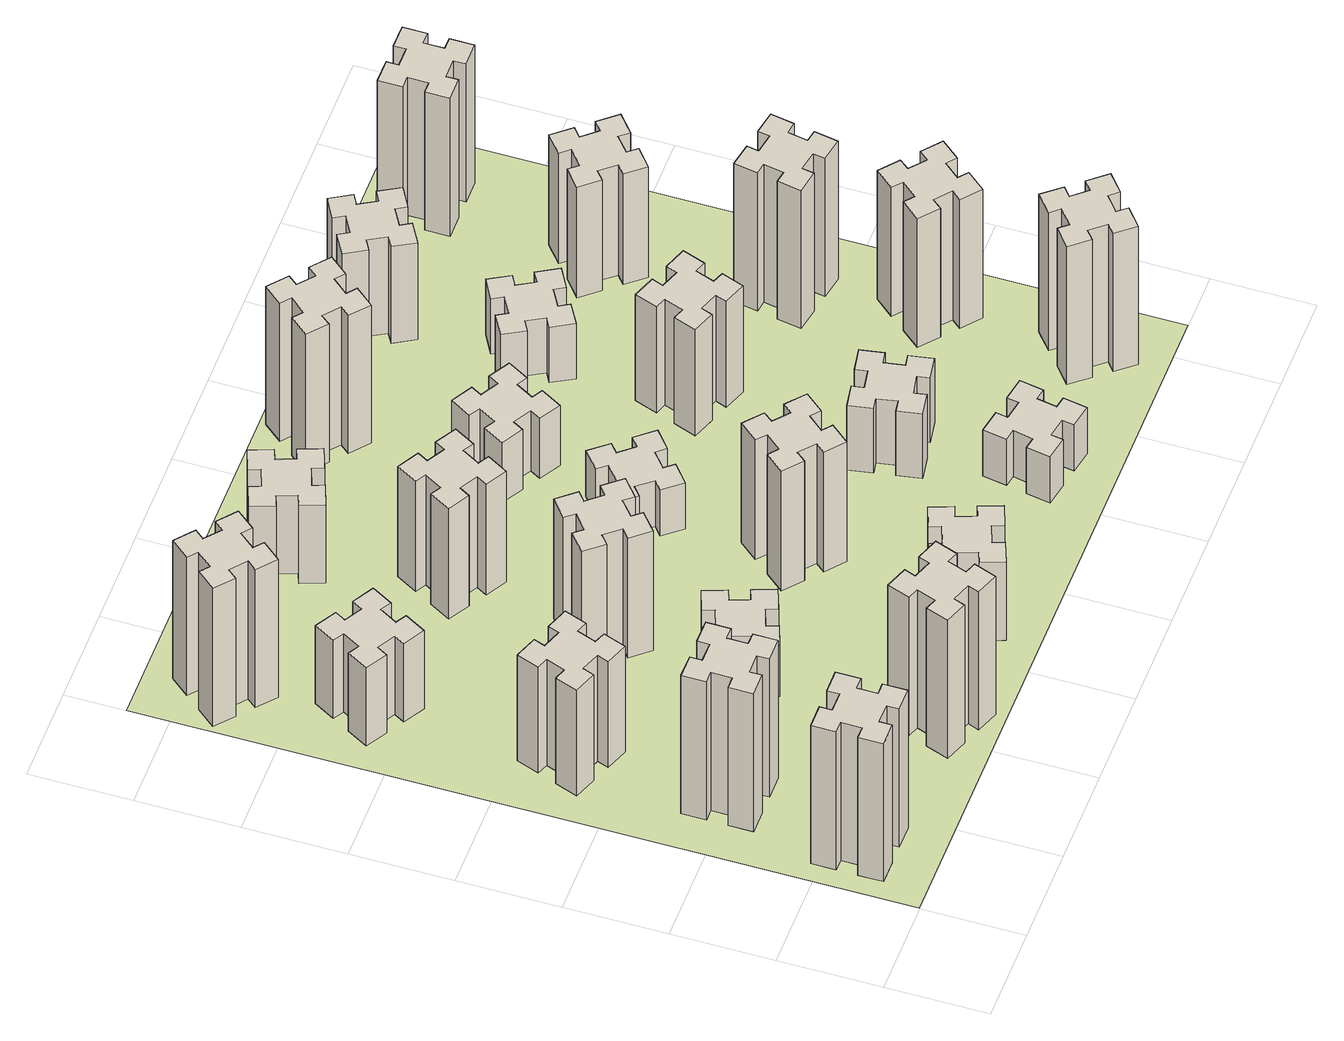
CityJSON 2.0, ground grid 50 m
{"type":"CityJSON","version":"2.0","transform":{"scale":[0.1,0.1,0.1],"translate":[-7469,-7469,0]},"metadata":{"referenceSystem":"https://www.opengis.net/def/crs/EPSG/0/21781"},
"CityObjects":{
"building1":{"type":"Building","attributes":{"class":"1000","function":"1000","usage":"1000","yearOfConstruction":2016,"roofType":"1000","measuredHeight":90,"storeysAboveGround":30,"storeysBelowGround":0},"geometry":[{"type":"Solid","lod":"1","boundaries":[[[[0,1,2,3,4,5,6,7,8,9,10,11,12,13,14,15,16,17,18,19]],[[17,16,20,21]],[[16,15,22,20]],[[15,14,23,22]],[[14,13,24,23]],[[13,12,25,24]],[[12,11,26,25]],[[11,10,27,26]],[[10,9,28,27]],[[9,8,29,28]],[[8,7,30,29]],[[7,6,31,30]],[[6,5,32,31]],[[5,4,33,32]],[[4,3,34,33]],[[3,2,35,34]],[[2,1,36,35]],[[1,0,37,36]],[[0,19,38,37]],[[19,18,39,38]],[[18,17,21,39]],[[24,25,26,27,28,29,30,31,32,33,34,35,36,37,38,39,21,20,22,23]]]]}]},
"building2":{"type":"Building","attributes":{"class":"1000","function":"1000","usage":"1000","yearOfConstruction":2016,"roofType":"1000","measuredHeight":90,"storeysAboveGround":30,"storeysBelowGround":0},"geometry":[{"type":"Solid","lod":"1","boundaries":[[[[40,41,42,43,44,45,46,47,48,49,50,51,52,53,54,55,56,57,58,59]],[[57,56,60,61]],[[56,55,62,60]],[[55,54,63,62]],[[54,53,64,63]],[[53,52,65,64]],[[52,51,66,65]],[[51,50,67,66]],[[50,49,68,67]],[[49,48,69,68]],[[48,47,70,69]],[[47,46,71,70]],[[46,45,72,71]],[[45,44,73,72]],[[44,43,74,73]],[[43,42,75,74]],[[42,41,76,75]],[[41,40,77,76]],[[40,59,78,77]],[[59,58,79,78]],[[58,57,61,79]],[[64,65,66,67,68,69,70,71,72,73,74,75,76,77,78,79,61,60,62,63]]]]}]},
"building3":{"type":"Building","attributes":{"class":"1000","function":"1000","usage":"1000","yearOfConstruction":2016,"roofType":"1000","measuredHeight":69,"storeysAboveGround":30,"storeysBelowGround":0},"geometry":[{"type":"Solid","lod":"1","boundaries":[[[[80,81,82,83,84,85,86,87,88,89,90,91,92,93,94,95,96,97,98,99]],[[97,96,100,101]],[[96,95,102,100]],[[95,94,103,102]],[[94,93,104,103]],[[93,92,105,104]],[[92,91,106,105]],[[91,90,107,106]],[[90,89,108,107]],[[89,88,109,108]],[[88,87,110,109]],[[87,86,111,110]],[[86,85,112,111]],[[85,84,113,112]],[[84,83,114,113]],[[83,82,115,114]],[[82,81,116,115]],[[81,80,117,116]],[[80,99,118,117]],[[99,98,119,118]],[[98,97,101,119]],[[104,105,106,107,108,109,110,111,112,113,114,115,116,117,118,119,101,100,102,103]]]]}]},
"building4":{"type":"Building","attributes":{"class":"1000","function":"1000","usage":"1000","yearOfConstruction":2016,"roofType":"1000","measuredHeight":51,"storeysAboveGround":30,"storeysBelowGround":0},"geometry":[{"type":"Solid","lod":"1","boundaries":[[[[120,121,122,123,124,125,126,127,128,129,130,131,132,133,134,135,136,137,138,139]],[[137,136,140,141]],[[136,135,142,140]],[[135,134,143,142]],[[134,133,144,143]],[[133,132,145,144]],[[132,131,146,145]],[[131,130,147,146]],[[130,129,148,147]],[[129,128,149,148]],[[128,127,150,149]],[[127,126,151,150]],[[126,125,152,151]],[[125,124,153,152]],[[124,123,154,153]],[[123,122,155,154]],[[122,121,156,155]],[[121,120,157,156]],[[120,139,158,157]],[[139,138,159,158]],[[138,137,141,159]],[[144,145,146,147,148,149,150,151,152,153,154,155,156,157,158,159,141,140,142,143]]]]}]},
"building5":{"type":"Building","attributes":{"class":"1000","function":"1000","usage":"1000","yearOfConstruction":2016,"roofType":"1000","measuredHeight":90,"storeysAboveGround":30,"storeysBelowGround":0},"geometry":[{"type":"Solid","lod":"1","boundaries":[[[[160,161,162,163,164,165,166,167,168,169,170,171,172,173,174,175,176,177,178,179]],[[177,176,180,181]],[[176,175,182,180]],[[175,174,183,182]],[[174,173,184,183]],[[173,172,185,184]],[[172,171,186,185]],[[171,170,187,186]],[[170,169,188,187]],[[169,168,189,188]],[[168,167,190,189]],[[167,166,191,190]],[[166,165,192,191]],[[165,164,193,192]],[[164,163,194,193]],[[163,162,195,194]],[[162,161,196,195]],[[161,160,197,196]],[[160,179,198,197]],[[179,178,199,198]],[[178,177,181,199]],[[184,185,186,187,188,189,190,191,192,193,194,195,196,197,198,199,181,180,182,183]]]]}]},
"building6":{"type":"Building","attributes":{"class":"1000","function":"1000","usage":"1000","yearOfConstruction":2016,"roofType":"1000","measuredHeight":90,"storeysAboveGround":30,"storeysBelowGround":0},"geometry":[{"type":"Solid","lod":"1","boundaries":[[[[200,201,202,203,204,205,206,207,208,209,210,211,212,213,214,215,216,217,218,219]],[[217,216,220,221]],[[216,215,222,220]],[[215,214,223,222]],[[214,213,224,223]],[[213,212,225,224]],[[212,211,226,225]],[[211,210,227,226]],[[210,209,228,227]],[[209,208,229,228]],[[208,207,230,229]],[[207,206,231,230]],[[206,205,232,231]],[[205,204,233,232]],[[204,203,234,233]],[[203,202,235,234]],[[202,201,236,235]],[[201,200,237,236]],[[200,219,238,237]],[[219,218,239,238]],[[218,217,221,239]],[[224,225,226,227,228,229,230,231,232,233,234,235,236,237,238,239,221,220,222,223]]]]}]},
"building7":{"type":"Building","attributes":{"class":"1000","function":"1000","usage":"1000","yearOfConstruction":2016,"roofType":"1000","measuredHeight":33,"storeysAboveGround":30,"storeysBelowGround":0},"geometry":[{"type":"Solid","lod":"1","boundaries":[[[[240,241,242,243,244,245,246,247,248,249,250,251,252,253,254,255,256,257,258,259]],[[257,256,260,261]],[[256,255,262,260]],[[255,254,263,262]],[[254,253,264,263]],[[253,252,265,264]],[[252,251,266,265]],[[251,250,267,266]],[[250,249,268,267]],[[249,248,269,268]],[[248,247,270,269]],[[247,246,271,270]],[[246,245,272,271]],[[245,244,273,272]],[[244,243,274,273]],[[243,242,275,274]],[[242,241,276,275]],[[241,240,277,276]],[[240,259,278,277]],[[259,258,279,278]],[[258,257,261,279]],[[264,265,266,267,268,269,270,271,272,273,274,275,276,277,278,279,261,260,262,263]]]]}]},
"building8":{"type":"Building","attributes":{"class":"1000","function":"1000","usage":"1000","yearOfConstruction":2016,"roofType":"1000","measuredHeight":78,"storeysAboveGround":30,"storeysBelowGround":0},"geometry":[{"type":"Solid","lod":"1","boundaries":[[[[280,281,282,283,284,285,286,287,288,289,290,291,292,293,294,295,296,297,298,299]],[[297,296,300,301]],[[296,295,302,300]],[[295,294,303,302]],[[294,293,304,303]],[[293,292,305,304]],[[292,291,306,305]],[[291,290,307,306]],[[290,289,308,307]],[[289,288,309,308]],[[288,287,310,309]],[[287,286,311,310]],[[286,285,312,311]],[[285,284,313,312]],[[284,283,314,313]],[[283,282,315,314]],[[282,281,316,315]],[[281,280,317,316]],[[280,299,318,317]],[[299,298,319,318]],[[298,297,301,319]],[[304,305,306,307,308,309,310,311,312,313,314,315,316,317,318,319,301,300,302,303]]]]}]},
"building9":{"type":"Building","attributes":{"class":"1000","function":"1000","usage":"1000","yearOfConstruction":2016,"roofType":"1000","measuredHeight":51,"storeysAboveGround":30,"storeysBelowGround":0},"geometry":[{"type":"Solid","lod":"1","boundaries":[[[[320,321,322,323,324,325,326,327,328,329,330,331,332,333,334,335,336,337,338,339]],[[337,336,340,341]],[[336,335,342,340]],[[335,334,343,342]],[[334,333,344,343]],[[333,332,345,344]],[[332,331,346,345]],[[331,330,347,346]],[[330,329,348,347]],[[329,328,349,348]],[[328,327,350,349]],[[327,326,351,350]],[[326,325,352,351]],[[325,324,353,352]],[[324,323,354,353]],[[323,322,355,354]],[[322,321,356,355]],[[321,320,357,356]],[[320,339,358,357]],[[339,338,359,358]],[[338,337,341,359]],[[344,345,346,347,348,349,350,351,352,353,354,355,356,357,358,359,341,340,342,343]]]]}]},
"building10":{"type":"Building","attributes":{"class":"1000","function":"1000","usage":"1000","yearOfConstruction":2016,"roofType":"1000","measuredHeight":72,"storeysAboveGround":30,"storeysBelowGround":0},"geometry":[{"type":"Solid","lod":"1","boundaries":[[[[360,361,362,363,364,365,366,367,368,369,370,371,372,373,374,375,376,377,378,379]],[[377,376,380,381]],[[376,375,382,380]],[[375,374,383,382]],[[374,373,384,383]],[[373,372,385,384]],[[372,371,386,385]],[[371,370,387,386]],[[370,369,388,387]],[[369,368,389,388]],[[368,367,390,389]],[[367,366,391,390]],[[366,365,392,391]],[[365,364,393,392]],[[364,363,394,393]],[[363,362,395,394]],[[362,361,396,395]],[[361,360,397,396]],[[360,379,398,397]],[[379,378,399,398]],[[378,377,381,399]],[[384,385,386,387,388,389,390,391,392,393,394,395,396,397,398,399,381,380,382,383]]]]}]},
"building11":{"type":"Building","attributes":{"class":"1000","function":"1000","usage":"1000","yearOfConstruction":2016,"roofType":"1000","measuredHeight":51,"storeysAboveGround":30,"storeysBelowGround":0},"geometry":[{"type":"Solid","lod":"1","boundaries":[[[[400,401,402,403,404,405,406,407,408,409,410,411,412,413,414,415,416,417,418,419]],[[417,416,420,421]],[[416,415,422,420]],[[415,414,423,422]],[[414,413,424,423]],[[413,412,425,424]],[[412,411,426,425]],[[411,410,427,426]],[[410,409,428,427]],[[409,408,429,428]],[[408,407,430,429]],[[407,406,431,430]],[[406,405,432,431]],[[405,404,433,432]],[[404,403,434,433]],[[403,402,435,434]],[[402,401,436,435]],[[401,400,437,436]],[[400,419,438,437]],[[419,418,439,438]],[[418,417,421,439]],[[424,425,426,427,428,429,430,431,432,433,434,435,436,437,438,439,421,420,422,423]]]]}]},
"building12":{"type":"Building","attributes":{"class":"1000","function":"1000","usage":"1000","yearOfConstruction":2016,"roofType":"1000","measuredHeight":78,"storeysAboveGround":30,"storeysBelowGround":0},"geometry":[{"type":"Solid","lod":"1","boundaries":[[[[440,441,442,443,444,445,446,447,448,449,450,451,452,453,454,455,456,457,458,459]],[[457,456,460,461]],[[456,455,462,460]],[[455,454,463,462]],[[454,453,464,463]],[[453,452,465,464]],[[452,451,466,465]],[[451,450,467,466]],[[450,449,468,467]],[[449,448,469,468]],[[448,447,470,469]],[[447,446,471,470]],[[446,445,472,471]],[[445,444,473,472]],[[444,443,474,473]],[[443,442,475,474]],[[442,441,476,475]],[[441,440,477,476]],[[440,459,478,477]],[[459,458,479,478]],[[458,457,461,479]],[[464,465,466,467,468,469,470,471,472,473,474,475,476,477,478,479,461,460,462,463]]]]}]},
"building13":{"type":"Building","attributes":{"class":"1000","function":"1000","usage":"1000","yearOfConstruction":2016,"roofType":"1000","measuredHeight":30,"storeysAboveGround":30,"storeysBelowGround":0},"geometry":[{"type":"Solid","lod":"1","boundaries":[[[[480,481,482,483,484,485,486,487,488,489,490,491,492,493,494,495,496,497,498,499]],[[497,496,500,501]],[[496,495,502,500]],[[495,494,503,502]],[[494,493,504,503]],[[493,492,505,504]],[[492,491,506,505]],[[491,490,507,506]],[[490,489,508,507]],[[489,488,509,508]],[[488,487,510,509]],[[487,486,511,510]],[[486,485,512,511]],[[485,484,513,512]],[[484,483,514,513]],[[483,482,515,514]],[[482,481,516,515]],[[481,480,517,516]],[[480,499,518,517]],[[499,498,519,518]],[[498,497,501,519]],[[504,505,506,507,508,509,510,511,512,513,514,515,516,517,518,519,501,500,502,503]]]]}]},
"building14":{"type":"Building","attributes":{"class":"1000","function":"1000","usage":"1000","yearOfConstruction":2016,"roofType":"1000","measuredHeight":39,"storeysAboveGround":30,"storeysBelowGround":0},"geometry":[{"type":"Solid","lod":"1","boundaries":[[[[520,521,522,523,524,525,526,527,528,529,530,531,532,533,534,535,536,537,538,539]],[[537,536,540,541]],[[536,535,542,540]],[[535,534,543,542]],[[534,533,544,543]],[[533,532,545,544]],[[532,531,546,545]],[[531,530,547,546]],[[530,529,548,547]],[[529,528,549,548]],[[528,527,550,549]],[[527,526,551,550]],[[526,525,552,551]],[[525,524,553,552]],[[524,523,554,553]],[[523,522,555,554]],[[522,521,556,555]],[[521,520,557,556]],[[520,539,558,557]],[[539,538,559,558]],[[538,537,541,559]],[[544,545,546,547,548,549,550,551,552,553,554,555,556,557,558,559,541,540,542,543]]]]}]},
"building15":{"type":"Building","attributes":{"class":"1000","function":"1000","usage":"1000","yearOfConstruction":2016,"roofType":"1000","measuredHeight":30,"storeysAboveGround":30,"storeysBelowGround":0},"geometry":[{"type":"Solid","lod":"1","boundaries":[[[[560,561,562,563,564,565,566,567,568,569,570,571,572,573,574,575,576,577,578,579]],[[577,576,580,581]],[[576,575,582,580]],[[575,574,583,582]],[[574,573,584,583]],[[573,572,585,584]],[[572,571,586,585]],[[571,570,587,586]],[[570,569,588,587]],[[569,568,589,588]],[[568,567,590,589]],[[567,566,591,590]],[[566,565,592,591]],[[565,564,593,592]],[[564,563,594,593]],[[563,562,595,594]],[[562,561,596,595]],[[561,560,597,596]],[[560,579,598,597]],[[579,578,599,598]],[[578,577,581,599]],[[584,585,586,587,588,589,590,591,592,593,594,595,596,597,598,599,581,580,582,583]]]]}]},
"building16":{"type":"Building","attributes":{"class":"1000","function":"1000","usage":"1000","yearOfConstruction":2016,"roofType":"1000","measuredHeight":90,"storeysAboveGround":30,"storeysBelowGround":0},"geometry":[{"type":"Solid","lod":"1","boundaries":[[[[600,601,602,603,604,605,606,607,608,609,610,611,612,613,614,615,616,617,618,619]],[[617,616,620,621]],[[616,615,622,620]],[[615,614,623,622]],[[614,613,624,623]],[[613,612,625,624]],[[612,611,626,625]],[[611,610,627,626]],[[610,609,628,627]],[[609,608,629,628]],[[608,607,630,629]],[[607,606,631,630]],[[606,605,632,631]],[[605,604,633,632]],[[604,603,634,633]],[[603,602,635,634]],[[602,601,636,635]],[[601,600,637,636]],[[600,619,638,637]],[[619,618,639,638]],[[618,617,621,639]],[[624,625,626,627,628,629,630,631,632,633,634,635,636,637,638,639,621,620,622,623]]]]}]},
"building17":{"type":"Building","attributes":{"class":"1000","function":"1000","usage":"1000","yearOfConstruction":2016,"roofType":"1000","measuredHeight":42,"storeysAboveGround":30,"storeysBelowGround":0},"geometry":[{"type":"Solid","lod":"1","boundaries":[[[[640,641,642,643,644,645,646,647,648,649,650,651,652,653,654,655,656,657,658,659]],[[657,656,660,661]],[[656,655,662,660]],[[655,654,663,662]],[[654,653,664,663]],[[653,652,665,664]],[[652,651,666,665]],[[651,650,667,666]],[[650,649,668,667]],[[649,648,669,668]],[[648,647,670,669]],[[647,646,671,670]],[[646,645,672,671]],[[645,644,673,672]],[[644,643,674,673]],[[643,642,675,674]],[[642,641,676,675]],[[641,640,677,676]],[[640,659,678,677]],[[659,658,679,678]],[[658,657,661,679]],[[664,665,666,667,668,669,670,671,672,673,674,675,676,677,678,679,661,660,662,663]]]]}]},
"building18":{"type":"Building","attributes":{"class":"1000","function":"1000","usage":"1000","yearOfConstruction":2016,"roofType":"1000","measuredHeight":69,"storeysAboveGround":30,"storeysBelowGround":0},"geometry":[{"type":"Solid","lod":"1","boundaries":[[[[680,681,682,683,684,685,686,687,688,689,690,691,692,693,694,695,696,697,698,699]],[[697,696,700,701]],[[696,695,702,700]],[[695,694,703,702]],[[694,693,704,703]],[[693,692,705,704]],[[692,691,706,705]],[[691,690,707,706]],[[690,689,708,707]],[[689,688,709,708]],[[688,687,710,709]],[[687,686,711,710]],[[686,685,712,711]],[[685,684,713,712]],[[684,683,714,713]],[[683,682,715,714]],[[682,681,716,715]],[[681,680,717,716]],[[680,699,718,717]],[[699,698,719,718]],[[698,697,701,719]],[[704,705,706,707,708,709,710,711,712,713,714,715,716,717,718,719,701,700,702,703]]]]}]},
"building19":{"type":"Building","attributes":{"class":"1000","function":"1000","usage":"1000","yearOfConstruction":2016,"roofType":"1000","measuredHeight":36,"storeysAboveGround":30,"storeysBelowGround":0},"geometry":[{"type":"Solid","lod":"1","boundaries":[[[[720,721,722,723,724,725,726,727,728,729,730,731,732,733,734,735,736,737,738,739]],[[737,736,740,741]],[[736,735,742,740]],[[735,734,743,742]],[[734,733,744,743]],[[733,732,745,744]],[[732,731,746,745]],[[731,730,747,746]],[[730,729,748,747]],[[729,728,749,748]],[[728,727,750,749]],[[727,726,751,750]],[[726,725,752,751]],[[725,724,753,752]],[[724,723,754,753]],[[723,722,755,754]],[[722,721,756,755]],[[721,720,757,756]],[[720,739,758,757]],[[739,738,759,758]],[[738,737,741,759]],[[744,745,746,747,748,749,750,751,752,753,754,755,756,757,758,759,741,740,742,743]]]]}]},
"building20":{"type":"Building","attributes":{"class":"1000","function":"1000","usage":"1000","yearOfConstruction":2016,"roofType":"1000","measuredHeight":90,"storeysAboveGround":30,"storeysBelowGround":0},"geometry":[{"type":"Solid","lod":"1","boundaries":[[[[760,761,762,763,764,765,766,767,768,769,770,771,772,773,774,775,776,777,778,779]],[[777,776,780,781]],[[776,775,782,780]],[[775,774,783,782]],[[774,773,784,783]],[[773,772,785,784]],[[772,771,786,785]],[[771,770,787,786]],[[770,769,788,787]],[[769,768,789,788]],[[768,767,790,789]],[[767,766,791,790]],[[766,765,792,791]],[[765,764,793,792]],[[764,763,794,793]],[[763,762,795,794]],[[762,761,796,795]],[[761,760,797,796]],[[760,779,798,797]],[[779,778,799,798]],[[778,777,781,799]],[[784,785,786,787,788,789,790,791,792,793,794,795,796,797,798,799,781,780,782,783]]]]}]},
"building21":{"type":"Building","attributes":{"class":"1000","function":"1000","usage":"1000","yearOfConstruction":2016,"roofType":"1000","measuredHeight":63,"storeysAboveGround":30,"storeysBelowGround":0},"geometry":[{"type":"Solid","lod":"1","boundaries":[[[[800,801,802,803,804,805,806,807,808,809,810,811,812,813,814,815,816,817,818,819]],[[817,816,820,821]],[[816,815,822,820]],[[815,814,823,822]],[[814,813,824,823]],[[813,812,825,824]],[[812,811,826,825]],[[811,810,827,826]],[[810,809,828,827]],[[809,808,829,828]],[[808,807,830,829]],[[807,806,831,830]],[[806,805,832,831]],[[805,804,833,832]],[[804,803,834,833]],[[803,802,835,834]],[[802,801,836,835]],[[801,800,837,836]],[[800,819,838,837]],[[819,818,839,838]],[[818,817,821,839]],[[824,825,826,827,828,829,830,831,832,833,834,835,836,837,838,839,821,820,822,823]]]]}]},
"building22":{"type":"Building","attributes":{"class":"1000","function":"1000","usage":"1000","yearOfConstruction":2016,"roofType":"1000","measuredHeight":84,"storeysAboveGround":30,"storeysBelowGround":0},"geometry":[{"type":"Solid","lod":"1","boundaries":[[[[840,841,842,843,844,845,846,847,848,849,850,851,852,853,854,855,856,857,858,859]],[[857,856,860,861]],[[856,855,862,860]],[[855,854,863,862]],[[854,853,864,863]],[[853,852,865,864]],[[852,851,866,865]],[[851,850,867,866]],[[850,849,868,867]],[[849,848,869,868]],[[848,847,870,869]],[[847,846,871,870]],[[846,845,872,871]],[[845,844,873,872]],[[844,843,874,873]],[[843,842,875,874]],[[842,841,876,875]],[[841,840,877,876]],[[840,859,878,877]],[[859,858,879,878]],[[858,857,861,879]],[[864,865,866,867,868,869,870,871,872,873,874,875,876,877,878,879,861,860,862,863]]]]}]},
"building23":{"type":"Building","attributes":{"class":"1000","function":"1000","usage":"1000","yearOfConstruction":2016,"roofType":"1000","measuredHeight":90,"storeysAboveGround":30,"storeysBelowGround":0},"geometry":[{"type":"Solid","lod":"1","boundaries":[[[[880,881,882,883,884,885,886,887,888,889,890,891,892,893,894,895,896,897,898,899]],[[897,896,900,901]],[[896,895,902,900]],[[895,894,903,902]],[[894,893,904,903]],[[893,892,905,904]],[[892,891,906,905]],[[891,890,907,906]],[[890,889,908,907]],[[889,888,909,908]],[[888,887,910,909]],[[887,886,911,910]],[[886,885,912,911]],[[885,884,913,912]],[[884,883,914,913]],[[883,882,915,914]],[[882,881,916,915]],[[881,880,917,916]],[[880,899,918,917]],[[899,898,919,918]],[[898,897,901,919]],[[904,905,906,907,908,909,910,911,912,913,914,915,916,917,918,919,901,900,902,903]]]]}]},
"building24":{"type":"Building","attributes":{"class":"1000","function":"1000","usage":"1000","yearOfConstruction":2016,"roofType":"1000","measuredHeight":72,"storeysAboveGround":30,"storeysBelowGround":0},"geometry":[{"type":"Solid","lod":"1","boundaries":[[[[920,921,922,923,924,925,926,927,928,929,930,931,932,933,934,935,936,937,938,939]],[[937,936,940,941]],[[936,935,942,940]],[[935,934,943,942]],[[934,933,944,943]],[[933,932,945,944]],[[932,931,946,945]],[[931,930,947,946]],[[930,929,948,947]],[[929,928,949,948]],[[928,927,950,949]],[[927,926,951,950]],[[926,925,952,951]],[[925,924,953,952]],[[924,923,954,953]],[[923,922,955,954]],[[922,921,956,955]],[[921,920,957,956]],[[920,939,958,957]],[[939,938,959,958]],[[938,937,941,959]],[[944,945,946,947,948,949,950,951,952,953,954,955,956,957,958,959,941,940,942,943]]]]}]},
"building25":{"type":"Building","attributes":{"class":"1000","function":"1000","usage":"1000","yearOfConstruction":2016,"roofType":"1000","measuredHeight":90,"storeysAboveGround":30,"storeysBelowGround":0},"geometry":[{"type":"Solid","lod":"1","boundaries":[[[[960,961,962,963,964,965,966,967,968,969,970,971,972,973,974,975,976,977,978,979]],[[977,976,980,981]],[[976,975,982,980]],[[975,974,983,982]],[[974,973,984,983]],[[973,972,985,984]],[[972,971,986,985]],[[971,970,987,986]],[[970,969,988,987]],[[969,968,989,988]],[[968,967,990,989]],[[967,966,991,990]],[[966,965,992,991]],[[965,964,993,992]],[[964,963,994,993]],[[963,962,995,994]],[[962,961,996,995]],[[961,960,997,996]],[[960,979,998,997]],[[979,978,999,998]],[[978,977,981,999]],[[984,985,986,987,988,989,990,991,992,993,994,995,996,997,998,999,981,980,982,983]]]]}]},
"landuse1":{"type":"LandUse","attributes":{"name":"plot1","function":"1010"},"geometry":[{"type":"MultiSurface","lod":"1","boundaries":[[[1000,1001,1002,1003]]]}]}
},
"vertices":[
[165,425,0],[165,325,0],[105,325,0],[105,205,0],[225,205,0],[225,265,0],[325,265,0],[325,205,0],[445,205,0],[445,325,0],[385,325,0],[385,425,0],[445,425,0],[445,545,0],[325,545,0],[325,485,0],[225,485,0],[225,545,0],[105,545,0],[105,425,0],[225,485,900],[225,545,900],[325,485,900],[325,545,900],[445,545,900],[445,425,900],[385,425,900],[385,325,900],[445,325,900],[445,205,900],[325,205,900],[325,265,900],[225,265,900],[225,205,900],[105,205,900],[105,325,900],[165,325,900],[165,425,900],[105,425,900],[105,545,900],
[265,1065,0],[265,965,0],[205,965,0],[205,845,0],[325,845,0],[325,905,0],[425,905,0],[425,845,0],[545,845,0],[545,965,0],[485,965,0],[485,1065,0],[545,1065,0],[545,1185,0],[425,1185,0],[425,1125,0],[325,1125,0],[325,1185,0],[205,1185,0],[205,1065,0],[325,1125,900],[325,1185,900],[425,1125,900],[425,1185,900],[545,1185,900],[545,1065,900],[485,1065,900],[485,965,900],[545,965,900],[545,845,900],[425,845,900],[425,905,900],[325,905,900],[325,845,900],[205,845,900],[205,965,900],[265,965,900],[265,1065,900],[205,1065,900],[205,1185,900],
[291,1669,0],[385,1635,0],[364,1579,0],[477,1537,0],[518,1650,0],[462,1671,0],[496,1765,0],[552,1744,0],[593,1857,0],[480,1898,0],[460,1842,0],[366,1876,0],[387,1932,0],[274,1973,0],[233,1860,0],[289,1840,0],[255,1746,0],[199,1767,0],[157,1654,0],[270,1613,0],[255,1746,690],[199,1767,690],[289,1840,690],[233,1860,690],[274,1973,690],[387,1932,690],[366,1876,690],[460,1842,690],[480,1898,690],[593,1857,690],[552,1744,690],[496,1765,690],[462,1671,690],[518,1650,690],[477,1537,690],[364,1579,690],[385,1635,690],[291,1669,690],[270,1613,690],[157,1654,690],
[446,2597,0],[496,2684,0],[548,2654,0],[608,2758,0],[504,2818,0],[474,2766,0],[387,2816,0],[417,2868,0],[313,2928,0],[253,2824,0],[305,2794,0],[255,2707,0],[203,2737,0],[143,2633,0],[247,2573,0],[277,2625,0],[364,2575,0],[334,2523,0],[438,2463,0],[498,2567,0],[364,2575,510],[334,2523,510],[277,2625,510],[247,2573,510],[143,2633,510],[203,2737,510],[255,2707,510],[305,2794,510],[253,2824,510],[313,2928,510],[417,2868,510],[387,2816,510],[474,2766,510],[504,2818,510],[608,2758,510],[548,2654,510],[496,2684,510],[446,2597,510],[498,2567,510],[438,2463,510],
[1029,360,0],[995,266,0],[939,287,0],[897,174,0],[1010,133,0],[1031,189,0],[1125,155,0],[1104,99,0],[1217,57,0],[1258,170,0],[1202,191,0],[1236,285,0],[1292,264,0],[1333,377,0],[1220,418,0],[1200,362,0],[1106,396,0],[1127,452,0],[1014,493,0],[973,380,0],[1106,396,900],[1127,452,900],[1200,362,900],[1220,418,900],[1333,377,900],[1292,264,900],[1236,285,900],[1202,191,900],[1258,170,900],[1217,57,900],[1104,99,900],[1125,155,900],[1031,189,900],[1010,133,900],[897,174,900],[939,287,900],[995,266,900],[1029,360,900],[973,380,900],[1014,493,900],
[384,3387,0],[308,3452,0],[346,3498,0],[254,3575,0],[177,3483,0],[223,3444,0],[159,3368,0],[113,3406,0],[36,3314,0],[128,3237,0],[166,3283,0],[243,3219,0],[204,3173,0],[296,3096,0],[373,3188,0],[327,3226,0],[392,3303,0],[438,3264,0],[515,3356,0],[423,3433,0],[392,3303,900],[438,3264,900],[327,3226,900],[373,3188,900],[296,3096,900],[204,3173,900],[243,3219,900],[166,3283,900],[128,3237,900],[36,3314,900],[113,3406,900],[159,3368,900],[223,3444,900],[177,3483,900],[254,3575,900],[346,3498,900],[308,3452,900],[384,3387,900],[423,3433,900],[515,3356,900],
[1125,1336,0],[1031,1302,0],[1010,1358,0],[897,1317,0],[939,1204,0],[995,1225,0],[1029,1131,0],[973,1110,0],[1014,997,0],[1127,1039,0],[1106,1095,0],[1200,1129,0],[1220,1073,0],[1333,1114,0],[1292,1227,0],[1236,1206,0],[1202,1300,0],[1258,1320,0],[1217,1433,0],[1104,1392,0],[1202,1300,330],[1258,1320,330],[1236,1206,330],[1292,1227,330],[1333,1114,330],[1220,1073,330],[1200,1129,330],[1106,1095,330],[1127,1039,330],[1014,997,330],[973,1110,330],[1029,1131,330],[995,1225,330],[939,1204,330],[897,1317,330],[1010,1358,330],[1031,1302,330],[1125,1336,330],[1104,1392,330],[1217,1433,330],
[1083,1972,0],[1006,1907,0],[968,1953,0],[876,1876,0],[953,1784,0],[999,1823,0],[1063,1746,0],[1017,1708,0],[1094,1616,0],[1186,1693,0],[1148,1739,0],[1224,1803,0],[1263,1757,0],[1355,1834,0],[1278,1926,0],[1232,1888,0],[1167,1964,0],[1213,2003,0],[1136,2095,0],[1044,2018,0],[1167,1964,780],[1213,2003,780],[1232,1888,780],[1278,1926,780],[1355,1834,780],[1263,1757,780],[1224,1803,780],[1148,1739,780],[1186,1693,780],[1094,1616,780],[1017,1708,780],[1063,1746,780],[999,1823,780],[953,1784,780],[876,1876,780],[968,1953,780],[1006,1907,780],[1083,1972,780],[1044,2018,780],[1136,2095,780],
[1765,496,0],[1671,462,0],[1650,518,0],[1537,477,0],[1579,364,0],[1635,385,0],[1669,291,0],[1613,270,0],[1654,157,0],[1767,199,0],[1746,255,0],[1840,289,0],[1860,233,0],[1973,274,0],[1932,387,0],[1876,366,0],[1842,460,0],[1898,480,0],[1857,593,0],[1744,552,0],[1842,460,510],[1898,480,510],[1876,366,510],[1932,387,510],[1973,274,510],[1860,233,510],[1840,289,510],[1746,255,510],[1767,199,510],[1654,157,510],[1613,270,510],[1669,291,510],[1635,385,510],[1579,364,510],[1537,477,510],[1650,518,510],[1671,462,510],[1765,496,510],[1744,552,510],[1857,593,510],
[1314,2666,0],[1227,2716,0],[1257,2768,0],[1153,2828,0],[1093,2724,0],[1145,2694,0],[1095,2607,0],[1043,2637,0],[983,2533,0],[1087,2473,0],[1117,2525,0],[1204,2475,0],[1174,2423,0],[1278,2363,0],[1338,2467,0],[1286,2497,0],[1336,2584,0],[1388,2554,0],[1448,2658,0],[1344,2718,0],[1336,2584,720],[1388,2554,720],[1286,2497,720],[1338,2467,720],[1278,2363,720],[1174,2423,720],[1204,2475,720],[1117,2525,720],[1087,2473,720],[983,2533,720],[1043,2637,720],[1095,2607,720],[1145,2694,720],[1093,2724,720],[1153,2828,720],[1257,2768,720],[1227,2716,720],[1314,2666,720],[1344,2718,720],[1448,2658,720],
[1125,3456,0],[1031,3422,0],[1010,3478,0],[897,3437,0],[939,3324,0],[995,3345,0],[1029,3251,0],[973,3230,0],[1014,3117,0],[1127,3159,0],[1106,3215,0],[1200,3249,0],[1220,3193,0],[1333,3234,0],[1292,3347,0],[1236,3326,0],[1202,3420,0],[1258,3440,0],[1217,3553,0],[1104,3512,0],[1202,3420,510],[1258,3440,510],[1236,3326,510],[1292,3347,510],[1333,3234,510],[1220,3193,510],[1200,3249,510],[1106,3215,510],[1127,3159,510],[1014,3117,510],[973,3230,510],[1029,3251,510],[995,3345,510],[939,3324,510],[897,3437,510],[1010,3478,510],[1031,3422,510],[1125,3456,510],[1104,3512,510],[1217,3553,510],
[1746,1163,0],[1823,1099,0],[1784,1053,0],[1876,976,0],[1953,1068,0],[1907,1106,0],[1972,1183,0],[2018,1144,0],[2095,1236,0],[2003,1313,0],[1964,1267,0],[1888,1332,0],[1926,1378,0],[1834,1455,0],[1757,1363,0],[1803,1324,0],[1739,1248,0],[1693,1286,0],[1616,1194,0],[1708,1117,0],[1739,1248,780],[1693,1286,780],[1803,1324,780],[1757,1363,780],[1834,1455,780],[1926,1378,780],[1888,1332,780],[1964,1267,780],[2003,1313,780],[2095,1236,780],[2018,1144,780],[1972,1183,780],[1907,1106,780],[1953,1068,780],[1876,976,780],[1784,1053,780],[1823,1099,780],[1746,1163,780],[1708,1117,780],[1616,1194,780],
[1972,1988,0],[1907,2064,0],[1953,2103,0],[1876,2195,0],[1784,2118,0],[1823,2072,0],[1746,2007,0],[1708,2053,0],[1616,1976,0],[1693,1884,0],[1739,1923,0],[1803,1846,0],[1757,1808,0],[1834,1716,0],[1926,1793,0],[1888,1839,0],[1964,1903,0],[2003,1857,0],[2095,1934,0],[2018,2026,0],[1964,1903,300],[2003,1857,300],[1888,1839,300],[1926,1793,300],[1834,1716,300],[1757,1808,300],[1803,1846,300],[1739,1923,300],[1693,1884,300],[1616,1976,300],[1708,2053,300],[1746,2007,300],[1823,2072,300],[1784,2118,300],[1876,2195,300],[1953,2103,300],[1907,2064,300],[1972,1988,300],[2018,2026,300],[2095,1934,300],
[2026,2497,0],[2076,2584,0],[2128,2554,0],[2188,2658,0],[2084,2718,0],[2054,2666,0],[1967,2716,0],[1997,2768,0],[1893,2828,0],[1833,2724,0],[1885,2694,0],[1835,2607,0],[1783,2637,0],[1723,2533,0],[1827,2473,0],[1857,2525,0],[1944,2475,0],[1914,2423,0],[2018,2363,0],[2078,2467,0],[1944,2475,390],[1914,2423,390],[1857,2525,390],[1827,2473,390],[1723,2533,390],[1783,2637,390],[1835,2607,390],[1885,2694,390],[1833,2724,390],[1893,2828,390],[1997,2768,390],[1967,2716,390],[2054,2666,390],[2084,2718,390],[2188,2658,390],[2128,2554,390],[2076,2584,390],[2026,2497,390],[2078,2467,390],[2018,2363,390],
[2596,444,0],[2578,345,0],[2519,356,0],[2498,237,0],[2617,217,0],[2627,276,0],[2725,258,0],[2715,199,0],[2833,178,0],[2854,297,0],[2795,307,0],[2812,405,0],[2871,395,0],[2892,513,0],[2774,534,0],[2764,475,0],[2665,492,0],[2676,551,0],[2557,572,0],[2537,454,0],[2665,492,300],[2676,551,300],[2764,475,300],[2774,534,300],[2892,513,300],[2871,395,300],[2812,405,300],[2795,307,300],[2854,297,300],[2833,178,300],[2715,199,300],[2725,258,300],[2627,276,300],[2617,217,300],[2498,237,300],[2519,356,300],[2578,345,300],[2596,444,300],[2537,454,300],[2557,572,300],
[1746,3383,0],[1823,3319,0],[1784,3273,0],[1876,3196,0],[1953,3288,0],[1907,3326,0],[1972,3403,0],[2018,3364,0],[2095,3456,0],[2003,3533,0],[1964,3487,0],[1888,3552,0],[1926,3598,0],[1834,3675,0],[1757,3583,0],[1803,3544,0],[1739,3468,0],[1693,3506,0],[1616,3414,0],[1708,3337,0],[1739,3468,900],[1693,3506,900],[1803,3544,900],[1757,3583,900],[1834,3675,900],[1926,3598,900],[1888,3552,900],[1964,3487,900],[2003,3533,900],[2095,3456,900],[2018,3364,900],[1972,3403,900],[1907,3326,900],[1953,3288,900],[1876,3196,900],[1784,3273,900],[1823,3319,900],[1746,3383,900],[1708,3337,900],[1616,3414,900],
[2625,1132,0],[2527,1115,0],[2517,1174,0],[2398,1153,0],[2419,1035,0],[2478,1045,0],[2496,947,0],[2437,937,0],[2457,818,0],[2576,839,0],[2565,898,0],[2664,916,0],[2674,857,0],[2792,877,0],[2771,996,0],[2712,985,0],[2695,1084,0],[2754,1094,0],[2733,1212,0],[2615,1191,0],[2695,1084,420],[2754,1094,420],[2712,985,420],[2771,996,420],[2792,877,420],[2674,857,420],[2664,916,420],[2565,898,420],[2576,839,420],[2457,818,420],[2437,937,420],[2496,947,420],[2478,1045,420],[2419,1035,420],[2398,1153,420],[2517,1174,420],[2527,1115,420],[2625,1132,420],[2615,1191,420],[2733,1212,420],
[2682,1871,0],[2716,1965,0],[2772,1944,0],[2813,2057,0],[2700,2098,0],[2680,2042,0],[2586,2076,0],[2607,2132,0],[2494,2173,0],[2453,2060,0],[2509,2040,0],[2475,1946,0],[2419,1967,0],[2377,1854,0],[2490,1813,0],[2511,1869,0],[2605,1835,0],[2584,1779,0],[2697,1737,0],[2738,1850,0],[2605,1835,690],[2584,1779,690],[2511,1869,690],[2490,1813,690],[2377,1854,690],[2419,1967,690],[2475,1946,690],[2509,2040,690],[2453,2060,690],[2494,2173,690],[2607,2132,690],[2586,2076,690],[2680,2042,690],[2700,2098,690],[2813,2057,690],[2772,1944,690],[2716,1965,690],[2682,1871,690],[2738,1850,690],[2697,1737,690],
[2475,2684,0],[2525,2597,0],[2473,2567,0],[2533,2463,0],[2637,2523,0],[2607,2575,0],[2694,2625,0],[2724,2573,0],[2828,2633,0],[2768,2737,0],[2716,2707,0],[2666,2794,0],[2718,2824,0],[2658,2928,0],[2554,2868,0],[2584,2816,0],[2497,2766,0],[2467,2818,0],[2363,2758,0],[2423,2654,0],[2497,2766,360],[2467,2818,360],[2584,2816,360],[2554,2868,360],[2658,2928,360],[2718,2824,360],[2666,2794,360],[2716,2707,360],[2768,2737,360],[2828,2633,360],[2724,2573,360],[2694,2625,360],[2607,2575,360],[2637,2523,360],[2533,2463,360],[2473,2567,360],[2525,2597,360],[2475,2684,360],[2423,2654,360],[2363,2758,360],
[3468,259,0],[3544,323,0],[3583,277,0],[3675,354,0],[3598,446,0],[3552,408,0],[3487,484,0],[3533,523,0],[3456,615,0],[3364,538,0],[3403,492,0],[3326,427,0],[3288,473,0],[3196,396,0],[3273,304,0],[3319,343,0],[3383,266,0],[3337,228,0],[3414,136,0],[3506,213,0],[3383,266,900],[3337,228,900],[3319,343,900],[3273,304,900],[3196,396,900],[3288,473,900],[3326,427,900],[3403,492,900],[3364,538,900],[3456,615,900],[3533,523,900],[3487,484,900],[3552,408,900],[3598,446,900],[3675,354,900],[3583,277,900],[3544,323,900],[3468,259,900],[3506,213,900],[3414,136,900],
[2716,3447,0],[2666,3534,0],[2718,3564,0],[2658,3668,0],[2554,3608,0],[2584,3556,0],[2497,3506,0],[2467,3558,0],[2363,3498,0],[2423,3394,0],[2475,3424,0],[2525,3337,0],[2473,3307,0],[2533,3203,0],[2637,3263,0],[2607,3315,0],[2694,3365,0],[2724,3313,0],[2828,3373,0],[2768,3477,0],[2694,3365,630],[2724,3313,630],[2607,3315,630],[2637,3263,630],[2533,3203,630],[2473,3307,630],[2525,3337,630],[2475,3424,630],[2423,3394,630],[2363,3498,630],[2467,3558,630],[2497,3506,630],[2584,3556,630],[2554,3608,630],[2658,3668,630],[2718,3564,630],[2666,3534,630],[2716,3447,630],[2768,3477,630],[2828,3373,630],
[3487,1006,0],[3552,1083,0],[3598,1044,0],[3675,1136,0],[3583,1213,0],[3544,1167,0],[3468,1232,0],[3506,1278,0],[3414,1355,0],[3337,1263,0],[3383,1224,0],[3319,1148,0],[3273,1186,0],[3196,1094,0],[3288,1017,0],[3326,1063,0],[3403,999,0],[3364,953,0],[3456,876,0],[3533,968,0],[3403,999,840],[3364,953,840],[3326,1063,840],[3288,1017,840],[3196,1094,840],[3273,1186,840],[3319,1148,840],[3383,1224,840],[3337,1263,840],[3414,1355,840],[3506,1278,840],[3468,1232,840],[3544,1167,840],[3583,1213,840],[3675,1136,840],[3598,1044,840],[3552,1083,840],[3487,1006,840],[3533,968,840],[3456,876,840],
[3267,1656,0],[3365,1638,0],[3355,1579,0],[3473,1558,0],[3494,1677,0],[3435,1687,0],[3452,1785,0],[3511,1775,0],[3532,1893,0],[3414,1914,0],[3404,1855,0],[3305,1872,0],[3316,1931,0],[3197,1952,0],[3177,1834,0],[3236,1824,0],[3218,1725,0],[3159,1736,0],[3138,1617,0],[3257,1597,0],[3218,1725,900],[3159,1736,900],[3236,1824,900],[3177,1834,900],[3197,1952,900],[3316,1931,900],[3305,1872,900],[3404,1855,900],[3414,1914,900],[3532,1893,900],[3511,1775,900],[3452,1785,900],[3435,1687,900],[3494,1677,900],[3473,1558,900],[3355,1579,900],[3365,1638,900],[3267,1656,900],[3257,1597,900],[3138,1617,900],
[3119,2563,0],[3183,2486,0],[3137,2448,0],[3214,2356,0],[3306,2433,0],[3268,2479,0],[3344,2543,0],[3383,2497,0],[3475,2574,0],[3398,2666,0],[3352,2628,0],[3287,2704,0],[3333,2743,0],[3256,2835,0],[3164,2758,0],[3203,2712,0],[3126,2647,0],[3088,2693,0],[2996,2616,0],[3073,2524,0],[3126,2647,720],[3088,2693,720],[3203,2712,720],[3164,2758,720],[3256,2835,720],[3333,2743,720],[3287,2704,720],[3352,2628,720],[3398,2666,720],[3475,2574,720],[3383,2497,720],[3344,2543,720],[3268,2479,720],[3306,2433,720],[3214,2356,720],[3137,2448,720],[3183,2486,720],[3119,2563,720],[3073,2524,720],[2996,2616,720],
[3285,3325,0],[3385,3325,0],[3385,3265,0],[3505,3265,0],[3505,3385,0],[3445,3385,0],[3445,3485,0],[3505,3485,0],[3505,3605,0],[3385,3605,0],[3385,3545,0],[3285,3545,0],[3285,3605,0],[3165,3605,0],[3165,3485,0],[3225,3485,0],[3225,3385,0],[3165,3385,0],[3165,3265,0],[3285,3265,0],[3225,3385,900],[3165,3385,900],[3225,3485,900],[3165,3485,900],[3165,3605,900],[3285,3605,900],[3285,3545,900],[3385,3545,900],[3385,3605,900],[3505,3605,900],[3505,3485,900],[3445,3485,900],[3445,3385,900],[3505,3385,900],[3505,3265,900],[3385,3265,900],[3385,3325,900],[3285,3325,900],[3285,3265,900],[3165,3265,900],
[5,3705,0],[3705,3705,0],[3705,5,0],[5,5,0]
]}
